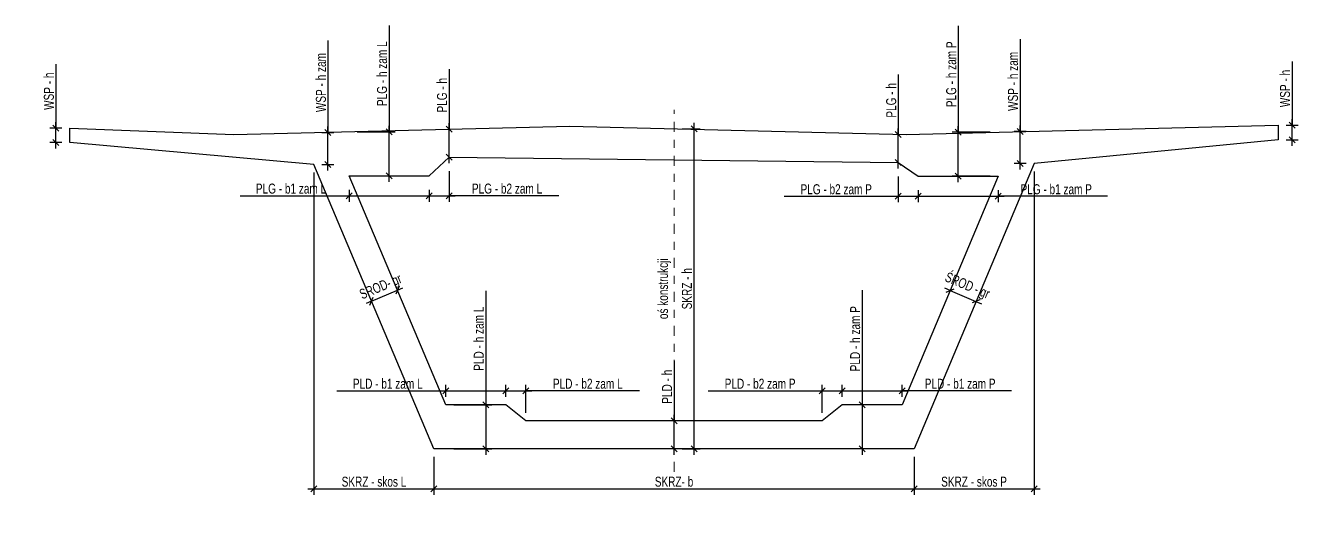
# Model space of a CAD drawing. Header units: metres. Extents: x -13.3 to 43, y -32 to 56.7.
# Drawn here: x 26.83 to 42.86, y 12.87 to 18.97 of the extents above; entities that cross this region are included whole.
import ezdxf
from ezdxf.enums import TextEntityAlignment as Align

# ---------------------------------------------------------------- set-up
doc = ezdxf.new("R2010")
doc.units = ezdxf.units.M
doc.header["$MEASUREMENT"] = 0
doc.linetypes.add('CENTER', pattern=[2, 1.25, -0.25, 0.25, -0.25])
for name, color, linetype in [('AII_M_konstrukcja beton', 3, 'Continuous'), ('AII_M_opis', 1, 'Continuous'), ('AII_M_wymiary', 9, 'Continuous')]:
    doc.layers.add(name, color=color, linetype=linetype)
doc.layers.add('AII_M_osie główne', color=9, linetype='CENTER', lineweight=18)
doc.styles.add('AII_norm.', font='CDMSIMPL.shx', dxfattribs={"width": 0.75, "bigfont": 'CDMBIGPL.shx'})
doc.dimstyles.new('A2_M50MM', dxfattribs={"dimscale": 0.05, "dimtxt": 2.5, "dimasz": 1.5, "dimexe": 1.5, "dimexo": 2, "dimgap": 0.5, "dimtad": 1, "dimdec": 0, "dimlfac": 1000, "dimrnd": 5, "dimzin": 9, "dimtxsty": 'AII_norm.', "dimblk": 'OBLIQUE', "dimcen": 2.5, "dimdle": 1.5, "dimclrd": 256, "dimclre": 256, "dimclrt": 1, "dimadec": 1, "dimazin": 2, "dimtfac": 1, "dimtdec": 0, "dimtix": 1, "dimtmove": 1, "dimatfit": 3, "dimfxl": 1, "dimtvp": 1, "dimtfillclr": 256, "dimtolj": 1, "dimtzin": 0, "dimarcsym": 0})

# ---------------------------------------------------------------- blocks, each defined once
blk = doc.blocks.new('_OBLIQUE')
at = {"color": 0, "linetype": 'ByBlock'}
blk.add_line((-0.5, -0.5), (0.5, 0.5), dxfattribs=at)
blk = doc.blocks.new('*D87')
at = {"layer": 'AII_M_wymiary', "lineweight": -2, "transparency": 16777216}
for p, q in [((35.035, 17.677), (35.26, 17.677)), ((35.185, 13.602), (35.185, 17.752)), ((35.035, 13.677), (35.26, 13.677))]:
    blk.add_line(p, q, dxfattribs=at)
at = {"layer": 'Defpoints', "color": 0, "transparency": 16777216}
for p in [(34.935, 17.677), (35.185, 17.677), (34.935, 13.677)]:
    blk.add_point(p, dxfattribs=at)
at = {"layer": 'AII_M_wymiary', "lineweight": -2, "transparency": 16777216, "xscale": 0.07500000000000001, "yscale": 0.07500000000000001, "zscale": 0.07500000000000001}
for p, rotation in [((35.185, 17.677), 90), ((35.185, 13.677), 270)]:
    blk.add_blockref('_OBLIQUE', p, dxfattribs=dict(at, rotation=rotation))
at = {"layer": 'AII_M_wymiary', "color": 1, "transparency": 16777216, "insert": (35.097, 15.677), "char_height": 0.125, "attachment_point": 5, "rotation": 90, "style": 'AII_norm.'}
blk.add_mtext('\\A1;SKRZ - h', dxfattribs=at)
blk = doc.blocks.new('*D88')
at = {"layer": 'AII_M_wymiary', "lineweight": -2, "transparency": 16777216}
for p, q in [((29.512, 16.84), (30.873, 16.84)), ((30.798, 16.84), (31.948, 16.84)), ((30.873, 16.915), (30.873, 16.765)), ((31.873, 16.915), (31.873, 16.765))]:
    blk.add_line(p, q, dxfattribs=at)
at = {"layer": 'Defpoints', "color": 0, "transparency": 16777216}
for p in [(30.873, 17.09), (31.873, 17.09), (31.873, 16.84)]:
    blk.add_point(p, dxfattribs=at)
at = {"layer": 'AII_M_wymiary', "lineweight": -2, "transparency": 16777216, "xscale": 0.07500000000000001, "yscale": 0.07500000000000001, "zscale": 0.07500000000000001, "rotation": 180}
blk.add_blockref('_OBLIQUE', (30.873, 16.84), dxfattribs=at)
at = {"layer": 'AII_M_wymiary', "lineweight": -2, "transparency": 16777216, "xscale": 0.07500000000000001, "yscale": 0.07500000000000001, "zscale": 0.07500000000000001}
blk.add_blockref('_OBLIQUE', (31.873, 16.84), dxfattribs=at)
at = {"layer": 'AII_M_wymiary', "color": 1, "transparency": 16777216, "insert": (30.148, 16.928), "char_height": 0.125, "attachment_point": 5, "style": 'AII_norm.'}
blk.add_mtext('\\A1;PLG - b1 zam L', dxfattribs=at)
blk = doc.blocks.new('*D89')
at = {"layer": 'AII_M_wymiary', "lineweight": -2, "transparency": 16777216}
for p, q in [((32.123, 17.146), (32.123, 16.765)), ((31.798, 16.84), (32.198, 16.84)), ((31.873, 16.915), (31.873, 16.765)), ((33.494, 16.84), (32.123, 16.84))]:
    blk.add_line(p, q, dxfattribs=at)
at = {"layer": 'Defpoints', "color": 0, "transparency": 16777216}
for p in [(32.123, 17.321), (31.873, 17.09), (32.123, 16.84)]:
    blk.add_point(p, dxfattribs=at)
at = {"layer": 'AII_M_wymiary', "lineweight": -2, "transparency": 16777216, "xscale": 0.07500000000000001, "yscale": 0.07500000000000001, "zscale": 0.07500000000000001, "rotation": 180}
blk.add_blockref('_OBLIQUE', (31.873, 16.84), dxfattribs=at)
at = {"layer": 'AII_M_wymiary', "lineweight": -2, "transparency": 16777216, "xscale": 0.07500000000000001, "yscale": 0.07500000000000001, "zscale": 0.07500000000000001}
blk.add_blockref('_OBLIQUE', (32.123, 16.84), dxfattribs=at)
at = {"layer": 'AII_M_wymiary', "color": 1, "transparency": 16777216, "insert": (32.848, 16.928), "char_height": 0.125, "attachment_point": 5, "style": 'AII_norm.'}
blk.add_mtext('\\A1;PLG - b2 zam L', dxfattribs=at)
blk = doc.blocks.new('*D90')
at = {"layer": 'AII_M_wymiary', "lineweight": -2, "transparency": 16777216}
for p, q in [((37.987, 16.908), (37.987, 16.758)), ((38.987, 16.908), (38.987, 16.758)), ((37.912, 16.833), (39.062, 16.833)), ((40.353, 16.833), (38.987, 16.833))]:
    blk.add_line(p, q, dxfattribs=at)
at = {"layer": 'Defpoints', "color": 0, "transparency": 16777216}
for p in [(37.987, 17.083), (38.987, 17.083), (38.987, 16.833)]:
    blk.add_point(p, dxfattribs=at)
at = {"layer": 'AII_M_wymiary', "lineweight": -2, "transparency": 16777216, "xscale": 0.07500000000000001, "yscale": 0.07500000000000001, "zscale": 0.07500000000000001, "rotation": 180}
blk.add_blockref('_OBLIQUE', (37.987, 16.833), dxfattribs=at)
at = {"layer": 'AII_M_wymiary', "lineweight": -2, "transparency": 16777216, "xscale": 0.07500000000000001, "yscale": 0.07500000000000001, "zscale": 0.07500000000000001}
blk.add_blockref('_OBLIQUE', (38.987, 16.833), dxfattribs=at)
at = {"layer": 'AII_M_wymiary', "color": 1, "transparency": 16777216, "insert": (39.712, 16.92), "char_height": 0.125, "attachment_point": 5, "style": 'AII_norm.'}
blk.add_mtext('\\A1;PLG - b1 zam P', dxfattribs=at)
blk = doc.blocks.new('*D91')
at = {"layer": 'AII_M_wymiary', "lineweight": -2, "transparency": 16777216}
for p, q in [((37.737, 17.082), (37.737, 16.758)), ((37.987, 16.908), (37.987, 16.758)), ((36.312, 16.833), (37.737, 16.833)), ((37.662, 16.833), (38.062, 16.833))]:
    blk.add_line(p, q, dxfattribs=at)
at = {"layer": 'Defpoints', "color": 0, "transparency": 16777216}
for p in [(37.737, 17.257), (37.987, 17.083), (37.987, 16.833)]:
    blk.add_point(p, dxfattribs=at)
at = {"layer": 'AII_M_wymiary', "lineweight": -2, "transparency": 16777216, "xscale": 0.07500000000000001, "yscale": 0.07500000000000001, "zscale": 0.07500000000000001, "rotation": 180}
blk.add_blockref('_OBLIQUE', (37.737, 16.833), dxfattribs=at)
at = {"layer": 'AII_M_wymiary', "lineweight": -2, "transparency": 16777216, "xscale": 0.07500000000000001, "yscale": 0.07500000000000001, "zscale": 0.07500000000000001}
blk.add_blockref('_OBLIQUE', (37.987, 16.833), dxfattribs=at)
at = {"layer": 'AII_M_wymiary', "color": 1, "transparency": 16777216, "insert": (36.962, 16.92), "char_height": 0.125, "attachment_point": 5, "style": 'AII_norm.'}
blk.add_mtext('\\A1;PLG - b2 zam P', dxfattribs=at)
blk = doc.blocks.new('*D92')
at = {"layer": 'AII_M_wymiary', "lineweight": -2, "transparency": 16777216}
for p, q in [((27.21, 18.484), (27.21, 17.686)), ((27.285, 17.686), (27.135, 17.686)), ((27.21, 17.431), (27.21, 17.761)), ((27.285, 17.506), (27.135, 17.506))]:
    blk.add_line(p, q, dxfattribs=at)
at = {"layer": 'Defpoints', "color": 0, "transparency": 16777216}
for p in [(27.21, 17.686), (27.385, 17.686), (27.385, 17.506)]:
    blk.add_point(p, dxfattribs=at)
at = {"layer": 'AII_M_wymiary', "lineweight": -2, "transparency": 16777216, "xscale": 0.07500000000000001, "yscale": 0.07500000000000001, "zscale": 0.07500000000000001}
for p, rotation in [((27.21, 17.686), 90), ((27.21, 17.506), 270)]:
    blk.add_blockref('_OBLIQUE', p, dxfattribs=dict(at, rotation=rotation))
at = {"layer": 'AII_M_wymiary', "color": 1, "transparency": 16777216, "insert": (27.122, 18.146), "char_height": 0.125, "attachment_point": 5, "rotation": 90, "style": 'AII_norm.'}
blk.add_mtext('\\A1;WSP - h', dxfattribs=at)
blk = doc.blocks.new('*D93')
at = {"layer": 'AII_M_wymiary', "lineweight": -2, "transparency": 16777216}
for p, q in [((42.66, 18.518), (42.66, 17.72)), ((42.66, 17.465), (42.66, 17.795)), ((42.585, 17.72), (42.735, 17.72)), ((42.585, 17.54), (42.735, 17.54))]:
    blk.add_line(p, q, dxfattribs=at)
at = {"layer": 'Defpoints', "color": 0, "transparency": 16777216}
for p in [(42.485, 17.72), (42.66, 17.72), (42.485, 17.54)]:
    blk.add_point(p, dxfattribs=at)
at = {"layer": 'AII_M_wymiary', "lineweight": -2, "transparency": 16777216, "xscale": 0.07500000000000001, "yscale": 0.07500000000000001, "zscale": 0.07500000000000001}
for p, rotation in [((42.66, 17.72), 90), ((42.66, 17.54), 270)]:
    blk.add_blockref('_OBLIQUE', p, dxfattribs=dict(at, rotation=rotation))
at = {"layer": 'AII_M_wymiary', "color": 1, "transparency": 16777216, "insert": (42.572, 18.18), "char_height": 0.125, "attachment_point": 5, "rotation": 90, "style": 'AII_norm.'}
blk.add_mtext('\\A1;WSP - h', dxfattribs=at)
blk = doc.blocks.new('*D94')
at = {"layer": 'AII_M_wymiary', "lineweight": -2, "transparency": 16777216}
for p, q in [((30.61, 18.781), (30.61, 17.629)), ((30.61, 17.154), (30.61, 17.704)), ((30.535, 17.629), (30.685, 17.629)), ((30.535, 17.229), (30.685, 17.229))]:
    blk.add_line(p, q, dxfattribs=at)
at = {"layer": 'Defpoints', "color": 0, "transparency": 16777216}
for p in [(30.435, 17.629), (30.61, 17.629), (30.435, 17.229)]:
    blk.add_point(p, dxfattribs=at)
at = {"layer": 'AII_M_wymiary', "lineweight": -2, "transparency": 16777216, "xscale": 0.07500000000000001, "yscale": 0.07500000000000001, "zscale": 0.07500000000000001}
for p, rotation in [((30.61, 17.629), 90), ((30.61, 17.229), 270)]:
    blk.add_blockref('_OBLIQUE', p, dxfattribs=dict(at, rotation=rotation))
at = {"layer": 'AII_M_wymiary', "color": 1, "transparency": 16777216, "insert": (30.522, 18.254), "char_height": 0.125, "attachment_point": 5, "rotation": 90, "style": 'AII_norm.'}
blk.add_mtext('\\A1;WSP - h zam', dxfattribs=at)
blk = doc.blocks.new('*D95')
at = {"layer": 'AII_M_wymiary', "lineweight": -2, "transparency": 16777216}
for p, q in [((39.26, 18.796), (39.26, 17.644)), ((39.335, 17.644), (39.185, 17.644)), ((39.26, 17.169), (39.26, 17.719)), ((39.335, 17.244), (39.185, 17.244))]:
    blk.add_line(p, q, dxfattribs=at)
at = {"layer": 'Defpoints', "color": 0, "transparency": 16777216}
for p in [(39.26, 17.644), (39.435, 17.644), (39.435, 17.244)]:
    blk.add_point(p, dxfattribs=at)
at = {"layer": 'AII_M_wymiary', "lineweight": -2, "transparency": 16777216, "xscale": 0.07500000000000001, "yscale": 0.07500000000000001, "zscale": 0.07500000000000001}
for p, rotation in [((39.26, 17.644), 90), ((39.26, 17.244), 270)]:
    blk.add_blockref('_OBLIQUE', p, dxfattribs=dict(at, rotation=rotation))
at = {"layer": 'AII_M_wymiary', "color": 1, "transparency": 16777216, "insert": (39.172, 18.269), "char_height": 0.125, "attachment_point": 5, "rotation": 90, "style": 'AII_norm.'}
blk.add_mtext('\\A1;WSP - h zam', dxfattribs=at)
blk = doc.blocks.new('*D96')
at = {"layer": 'AII_M_wymiary', "lineweight": -2, "transparency": 16777216}
for p, q in [((31.373, 18.966), (31.373, 17.64)), ((30.973, 17.64), (31.448, 17.64)), ((31.373, 17.015), (31.373, 17.715)), ((30.973, 17.09), (31.448, 17.09))]:
    blk.add_line(p, q, dxfattribs=at)
at = {"layer": 'Defpoints', "color": 0, "transparency": 16777216}
for p in [(30.873, 17.64), (31.373, 17.64), (30.873, 17.09)]:
    blk.add_point(p, dxfattribs=at)
at = {"layer": 'AII_M_wymiary', "lineweight": -2, "transparency": 16777216, "xscale": 0.07500000000000001, "yscale": 0.07500000000000001, "zscale": 0.07500000000000001}
for p, rotation in [((31.373, 17.64), 90), ((31.373, 17.09), 270)]:
    blk.add_blockref('_OBLIQUE', p, dxfattribs=dict(at, rotation=rotation))
at = {"layer": 'AII_M_wymiary', "color": 1, "transparency": 16777216, "insert": (31.286, 18.365), "char_height": 0.125, "attachment_point": 5, "rotation": 90, "style": 'AII_norm.'}
blk.add_mtext('\\A1;PLG - h zam L', dxfattribs=at)
blk = doc.blocks.new('*D97')
at = {"layer": 'AII_M_wymiary', "lineweight": -2, "transparency": 16777216}
for p, q in [((38.487, 18.963), (38.487, 17.633)), ((38.487, 17.008), (38.487, 17.708)), ((38.887, 17.633), (38.412, 17.633)), ((38.887, 17.083), (38.412, 17.083))]:
    blk.add_line(p, q, dxfattribs=at)
at = {"layer": 'Defpoints', "color": 0, "transparency": 16777216}
for p in [(38.487, 17.633), (38.987, 17.633), (38.987, 17.083)]:
    blk.add_point(p, dxfattribs=at)
at = {"layer": 'AII_M_wymiary', "lineweight": -2, "transparency": 16777216, "xscale": 0.07500000000000001, "yscale": 0.07500000000000001, "zscale": 0.07500000000000001}
for p, rotation in [((38.487, 17.633), 90), ((38.487, 17.083), 270)]:
    blk.add_blockref('_OBLIQUE', p, dxfattribs=dict(at, rotation=rotation))
at = {"layer": 'AII_M_wymiary', "color": 1, "transparency": 16777216, "insert": (38.4, 18.358), "char_height": 0.125, "attachment_point": 5, "rotation": 90, "style": 'AII_norm.'}
blk.add_mtext('\\A1;PLG - h zam P', dxfattribs=at)
blk = doc.blocks.new('*D98')
at = {"layer": 'AII_M_wymiary', "lineweight": -2, "transparency": 16777216}
for p, q in [((30.435, 17.129), (30.435, 13.102)), ((31.935, 13.577), (31.935, 13.102)), ((30.36, 13.177), (32.01, 13.177))]:
    blk.add_line(p, q, dxfattribs=at)
at = {"layer": 'Defpoints', "color": 0, "transparency": 16777216}
for p in [(30.435, 17.229), (31.935, 13.677), (31.935, 13.177)]:
    blk.add_point(p, dxfattribs=at)
at = {"layer": 'AII_M_wymiary', "lineweight": -2, "transparency": 16777216, "xscale": 0.07500000000000001, "yscale": 0.07500000000000001, "zscale": 0.07500000000000001, "rotation": 180}
blk.add_blockref('_OBLIQUE', (30.435, 13.177), dxfattribs=at)
at = {"layer": 'AII_M_wymiary', "lineweight": -2, "transparency": 16777216, "xscale": 0.07500000000000001, "yscale": 0.07500000000000001, "zscale": 0.07500000000000001}
blk.add_blockref('_OBLIQUE', (31.935, 13.177), dxfattribs=at)
at = {"layer": 'AII_M_wymiary', "color": 1, "transparency": 16777216, "insert": (31.185, 13.264), "char_height": 0.125, "attachment_point": 5, "style": 'AII_norm.'}
blk.add_mtext('\\A1;SKRZ - skos L', dxfattribs=at)
blk = doc.blocks.new('*D99')
at = {"layer": 'AII_M_wymiary', "lineweight": -2, "transparency": 16777216}
for p, q in [((31.935, 13.577), (31.935, 13.102)), ((37.935, 13.577), (37.935, 13.102)), ((31.86, 13.177), (38.01, 13.177))]:
    blk.add_line(p, q, dxfattribs=at)
at = {"layer": 'Defpoints', "color": 0, "transparency": 16777216}
for p in [(31.935, 13.677), (37.935, 13.677), (37.935, 13.177)]:
    blk.add_point(p, dxfattribs=at)
at = {"layer": 'AII_M_wymiary', "lineweight": -2, "transparency": 16777216, "xscale": 0.07500000000000001, "yscale": 0.07500000000000001, "zscale": 0.07500000000000001, "rotation": 180}
blk.add_blockref('_OBLIQUE', (31.935, 13.177), dxfattribs=at)
at = {"layer": 'AII_M_wymiary', "lineweight": -2, "transparency": 16777216, "xscale": 0.07500000000000001, "yscale": 0.07500000000000001, "zscale": 0.07500000000000001}
blk.add_blockref('_OBLIQUE', (37.935, 13.177), dxfattribs=at)
at = {"layer": 'AII_M_wymiary', "color": 1, "transparency": 16777216, "insert": (34.935, 13.264), "char_height": 0.125, "attachment_point": 5, "style": 'AII_norm.'}
blk.add_mtext('\\A1;SKRZ- b', dxfattribs=at)
blk = doc.blocks.new('*D100')
at = {"layer": 'AII_M_wymiary', "lineweight": -2, "transparency": 16777216}
for p, q in [((39.435, 17.144), (39.435, 13.102)), ((37.935, 13.577), (37.935, 13.102)), ((37.86, 13.177), (39.51, 13.177))]:
    blk.add_line(p, q, dxfattribs=at)
at = {"layer": 'Defpoints', "color": 0, "transparency": 16777216}
for p in [(39.435, 17.244), (37.935, 13.677), (39.435, 13.177)]:
    blk.add_point(p, dxfattribs=at)
at = {"layer": 'AII_M_wymiary', "lineweight": -2, "transparency": 16777216, "xscale": 0.07500000000000001, "yscale": 0.07500000000000001, "zscale": 0.07500000000000001, "rotation": 180}
blk.add_blockref('_OBLIQUE', (37.935, 13.177), dxfattribs=at)
at = {"layer": 'AII_M_wymiary', "lineweight": -2, "transparency": 16777216, "xscale": 0.07500000000000001, "yscale": 0.07500000000000001, "zscale": 0.07500000000000001}
blk.add_blockref('_OBLIQUE', (39.435, 13.177), dxfattribs=at)
at = {"layer": 'AII_M_wymiary', "color": 1, "transparency": 16777216, "insert": (38.685, 13.264), "char_height": 0.125, "attachment_point": 5, "style": 'AII_norm.'}
blk.add_mtext('\\A1;SKRZ - skos P', dxfattribs=at)
blk = doc.blocks.new('*D101')
at = {"layer": 'AII_M_wymiary', "lineweight": -2, "transparency": 16777216}
for p, q in [((32.582, 15.652), (32.582, 14.227)), ((32.582, 14.302), (32.582, 13.602)), ((32.182, 14.227), (32.657, 14.227)), ((32.182, 13.677), (32.657, 13.677))]:
    blk.add_line(p, q, dxfattribs=at)
at = {"layer": 'Defpoints', "color": 0, "transparency": 16777216}
for p in [(32.082, 14.227), (32.082, 13.677), (32.582, 13.677)]:
    blk.add_point(p, dxfattribs=at)
at = {"layer": 'AII_M_wymiary', "lineweight": -2, "transparency": 16777216, "xscale": 0.07500000000000001, "yscale": 0.07500000000000001, "zscale": 0.07500000000000001}
for p, rotation in [((32.582, 14.227), 90), ((32.582, 13.677), 270)]:
    blk.add_blockref('_OBLIQUE', p, dxfattribs=dict(at, rotation=rotation))
at = {"layer": 'AII_M_wymiary', "color": 1, "transparency": 16777216, "insert": (32.495, 15.052), "char_height": 0.125, "attachment_point": 5, "rotation": 90, "style": 'AII_norm.'}
blk.add_mtext('\\A1;PLD - h zam L', dxfattribs=at)
blk = doc.blocks.new('*D102')
at = {"layer": 'AII_M_wymiary', "lineweight": -2, "transparency": 16777216}
for p, q in [((37.286, 15.657), (37.286, 14.227)), ((37.286, 14.302), (37.286, 13.602)), ((37.686, 14.227), (37.211, 14.227)), ((37.686, 13.677), (37.211, 13.677))]:
    blk.add_line(p, q, dxfattribs=at)
at = {"layer": 'Defpoints', "color": 0, "transparency": 16777216}
for p in [(37.786, 14.227), (37.286, 13.677), (37.786, 13.677)]:
    blk.add_point(p, dxfattribs=at)
at = {"layer": 'AII_M_wymiary', "lineweight": -2, "transparency": 16777216, "xscale": 0.07500000000000001, "yscale": 0.07500000000000001, "zscale": 0.07500000000000001}
for p, rotation in [((37.286, 14.227), 90), ((37.286, 13.677), 270)]:
    blk.add_blockref('_OBLIQUE', p, dxfattribs=dict(at, rotation=rotation))
at = {"layer": 'AII_M_wymiary', "color": 1, "transparency": 16777216, "insert": (37.199, 15.052), "char_height": 0.125, "attachment_point": 5, "rotation": 90, "style": 'AII_norm.'}
blk.add_mtext('\\A1;PLD - h zam P', dxfattribs=at)
blk = doc.blocks.new('*D103')
at = {"layer": 'AII_M_wymiary', "lineweight": -2, "transparency": 16777216}
for p, q in [((34.935, 14.776), (34.935, 14.027)), ((34.935, 13.602), (34.935, 14.102))]:
    blk.add_line(p, q, dxfattribs=at)
at = {"layer": 'Defpoints', "color": 0, "transparency": 16777216}
for p in [(34.935, 14.027), (34.935, 14.027), (34.935, 13.677)]:
    blk.add_point(p, dxfattribs=at)
at = {"layer": 'AII_M_wymiary', "lineweight": -2, "transparency": 16777216, "xscale": 0.07500000000000001, "yscale": 0.07500000000000001, "zscale": 0.07500000000000001}
for p, rotation in [((34.935, 14.027), 90), ((34.935, 13.677), 270)]:
    blk.add_blockref('_OBLIQUE', p, dxfattribs=dict(at, rotation=rotation))
at = {"layer": 'AII_M_wymiary', "color": 1, "transparency": 16777216, "insert": (34.847, 14.452), "char_height": 0.125, "attachment_point": 5, "rotation": 90, "style": 'AII_norm.'}
blk.add_mtext('\\A1;PLD - h', dxfattribs=at)
blk = doc.blocks.new('*D104')
at = {"layer": 'AII_M_wymiary', "lineweight": -2, "transparency": 16777216}
for p, q in [((31.155, 15.522), (31.478, 15.658)), ((31.478, 15.658), (31.547, 15.687)), ((31.155, 15.522), (31.086, 15.493))]:
    blk.add_line(p, q, dxfattribs=at)
at = {"layer": 'Defpoints', "color": 0, "lineweight": 25, "transparency": 16777216}
for p in [(31.478, 15.658), (31.478, 15.658), (31.155, 15.522)]:
    blk.add_point(p, dxfattribs=at)
at = {"layer": 'AII_M_wymiary', "lineweight": -2, "transparency": 16777216, "xscale": 0.07500000000000001, "yscale": 0.07500000000000001, "zscale": 0.07500000000000001}
for p, rotation in [((31.155, 15.522), 22.89131210192511), ((31.478, 15.658), 202.8913121019251)]:
    blk.add_blockref('_OBLIQUE', p, dxfattribs=dict(at, rotation=rotation))
at = {"layer": 'AII_M_wymiary', "color": 1, "transparency": 16777216, "insert": (31.274, 15.69), "char_height": 0.125, "attachment_point": 5, "rotation": 22.8913, "style": 'AII_norm.'}
blk.add_mtext('\\A1;SROD- gr', dxfattribs=at)
blk = doc.blocks.new('*D105')
at = {"layer": 'AII_M_wymiary', "lineweight": -2, "transparency": 16777216}
for p, q in [((38.387, 15.655), (38.318, 15.684)), ((38.387, 15.655), (38.709, 15.519)), ((38.709, 15.519), (38.779, 15.49))]:
    blk.add_line(p, q, dxfattribs=at)
at = {"layer": 'Defpoints', "color": 0, "transparency": 16777216}
for p in [(38.387, 15.655), (38.709, 15.519), (38.709, 15.519)]:
    blk.add_point(p, dxfattribs=at)
at = {"layer": 'AII_M_wymiary', "lineweight": -2, "transparency": 16777216, "xscale": 0.07500000000000001, "yscale": 0.07500000000000001, "zscale": 0.07500000000000001}
for p, rotation in [((38.387, 15.655), 337.1950718082134), ((38.709, 15.519), 157.1950718082135)]:
    blk.add_blockref('_OBLIQUE', p, dxfattribs=dict(at, rotation=rotation))
at = {"layer": 'AII_M_wymiary', "color": 1, "transparency": 16777216, "insert": (38.597, 15.703), "char_height": 0.125, "attachment_point": 5, "rotation": 337.1951, "style": 'AII_norm.'}
blk.add_mtext('\\A1;ŚROD - gr', dxfattribs=at)
blk = doc.blocks.new('*D106')
at = {"layer": 'AII_M_wymiary', "lineweight": -2, "transparency": 16777216}
for p, q in [((32.082, 14.327), (32.082, 14.477)), ((32.832, 14.327), (32.832, 14.477)), ((30.721, 14.402), (32.082, 14.402)), ((32.007, 14.402), (32.907, 14.402))]:
    blk.add_line(p, q, dxfattribs=at)
at = {"layer": 'Defpoints', "color": 0, "transparency": 16777216}
for p in [(32.832, 14.402), (32.082, 14.227), (32.832, 14.227)]:
    blk.add_point(p, dxfattribs=at)
at = {"layer": 'AII_M_wymiary', "lineweight": -2, "transparency": 16777216, "xscale": 0.07500000000000001, "yscale": 0.07500000000000001, "zscale": 0.07500000000000001, "rotation": 180}
blk.add_blockref('_OBLIQUE', (32.082, 14.402), dxfattribs=at)
at = {"layer": 'AII_M_wymiary', "lineweight": -2, "transparency": 16777216, "xscale": 0.07500000000000001, "yscale": 0.07500000000000001, "zscale": 0.07500000000000001}
blk.add_blockref('_OBLIQUE', (32.832, 14.402), dxfattribs=at)
at = {"layer": 'AII_M_wymiary', "color": 1, "transparency": 16777216, "insert": (31.357, 14.489), "char_height": 0.125, "attachment_point": 5, "style": 'AII_norm.'}
blk.add_mtext('\\A1;PLD - b1 zam L', dxfattribs=at)
blk = doc.blocks.new('*D107')
at = {"layer": 'AII_M_wymiary', "lineweight": -2, "transparency": 16777216}
for p, q in [((32.832, 14.327), (32.832, 14.477)), ((33.082, 14.127), (33.082, 14.477)), ((32.757, 14.402), (33.157, 14.402)), ((34.503, 14.402), (33.082, 14.402))]:
    blk.add_line(p, q, dxfattribs=at)
at = {"layer": 'Defpoints', "color": 0, "transparency": 16777216}
for p in [(33.082, 14.402), (32.832, 14.227), (33.082, 14.027)]:
    blk.add_point(p, dxfattribs=at)
at = {"layer": 'AII_M_wymiary', "lineweight": -2, "transparency": 16777216, "xscale": 0.07500000000000001, "yscale": 0.07500000000000001, "zscale": 0.07500000000000001, "rotation": 180}
blk.add_blockref('_OBLIQUE', (32.832, 14.402), dxfattribs=at)
at = {"layer": 'AII_M_wymiary', "lineweight": -2, "transparency": 16777216, "xscale": 0.07500000000000001, "yscale": 0.07500000000000001, "zscale": 0.07500000000000001}
blk.add_blockref('_OBLIQUE', (33.082, 14.402), dxfattribs=at)
at = {"layer": 'AII_M_wymiary', "color": 1, "transparency": 16777216, "insert": (33.857, 14.489), "char_height": 0.125, "attachment_point": 5, "style": 'AII_norm.'}
blk.add_mtext('\\A1;PLD - b2 zam L', dxfattribs=at)
blk = doc.blocks.new('*D108')
at = {"layer": 'AII_M_wymiary', "lineweight": -2, "transparency": 16777216}
for p, q in [((37.036, 14.327), (37.036, 14.477)), ((37.786, 14.327), (37.786, 14.477)), ((36.961, 14.402), (37.861, 14.402)), ((39.152, 14.402), (37.786, 14.402))]:
    blk.add_line(p, q, dxfattribs=at)
at = {"layer": 'Defpoints', "color": 0, "transparency": 16777216}
for p in [(37.786, 14.402), (37.036, 14.227), (37.786, 14.227)]:
    blk.add_point(p, dxfattribs=at)
at = {"layer": 'AII_M_wymiary', "lineweight": -2, "transparency": 16777216, "xscale": 0.07500000000000001, "yscale": 0.07500000000000001, "zscale": 0.07500000000000001, "rotation": 180}
blk.add_blockref('_OBLIQUE', (37.036, 14.402), dxfattribs=at)
at = {"layer": 'AII_M_wymiary', "lineweight": -2, "transparency": 16777216, "xscale": 0.07500000000000001, "yscale": 0.07500000000000001, "zscale": 0.07500000000000001}
blk.add_blockref('_OBLIQUE', (37.786, 14.402), dxfattribs=at)
at = {"layer": 'AII_M_wymiary', "color": 1, "transparency": 16777216, "insert": (38.511, 14.489), "char_height": 0.125, "attachment_point": 5, "style": 'AII_norm.'}
blk.add_mtext('\\A1;PLD - b1 zam P', dxfattribs=at)
blk = doc.blocks.new('*D109')
at = {"layer": 'AII_M_wymiary', "lineweight": -2, "transparency": 16777216}
for p, q in [((36.786, 14.127), (36.786, 14.477)), ((37.036, 14.327), (37.036, 14.477)), ((35.361, 14.402), (36.786, 14.402)), ((36.711, 14.402), (37.111, 14.402))]:
    blk.add_line(p, q, dxfattribs=at)
at = {"layer": 'Defpoints', "color": 0, "transparency": 16777216}
for p in [(37.036, 14.402), (37.036, 14.227), (36.786, 14.027)]:
    blk.add_point(p, dxfattribs=at)
at = {"layer": 'AII_M_wymiary', "lineweight": -2, "transparency": 16777216, "xscale": 0.07500000000000001, "yscale": 0.07500000000000001, "zscale": 0.07500000000000001, "rotation": 180}
blk.add_blockref('_OBLIQUE', (36.786, 14.402), dxfattribs=at)
at = {"layer": 'AII_M_wymiary', "lineweight": -2, "transparency": 16777216, "xscale": 0.07500000000000001, "yscale": 0.07500000000000001, "zscale": 0.07500000000000001}
blk.add_blockref('_OBLIQUE', (37.036, 14.402), dxfattribs=at)
at = {"layer": 'AII_M_wymiary', "color": 1, "transparency": 16777216, "insert": (36.011, 14.489), "char_height": 0.125, "attachment_point": 5, "style": 'AII_norm.'}
blk.add_mtext('\\A1;PLD - b2 zam P', dxfattribs=at)
blk = doc.blocks.new('*D110')
at = {"layer": 'AII_M_wymiary', "lineweight": -2, "transparency": 16777216}
for p, q in [((37.737, 18.356), (37.737, 17.607)), ((37.737, 17.182), (37.737, 17.682))]:
    blk.add_line(p, q, dxfattribs=at)
at = {"layer": 'Defpoints', "color": 0, "transparency": 16777216}
for p in [(37.737, 17.607), (37.737, 17.607), (37.737, 17.257)]:
    blk.add_point(p, dxfattribs=at)
at = {"layer": 'AII_M_wymiary', "lineweight": -2, "transparency": 16777216, "xscale": 0.07500000000000001, "yscale": 0.07500000000000001, "zscale": 0.07500000000000001}
for p, rotation in [((37.737, 17.607), 90), ((37.737, 17.257), 270)]:
    blk.add_blockref('_OBLIQUE', p, dxfattribs=dict(at, rotation=rotation))
at = {"layer": 'AII_M_wymiary', "color": 1, "transparency": 16777216, "insert": (37.65, 18.032), "char_height": 0.125, "attachment_point": 5, "rotation": 90, "style": 'AII_norm.'}
blk.add_mtext('\\A1;PLG - h', dxfattribs=at)
blk = doc.blocks.new('*D111')
at = {"layer": 'AII_M_wymiary', "lineweight": -2, "transparency": 16777216}
for p, q in [((32.123, 18.42), (32.123, 17.671)), ((32.123, 17.246), (32.123, 17.746))]:
    blk.add_line(p, q, dxfattribs=at)
at = {"layer": 'Defpoints', "color": 0, "transparency": 16777216}
for p in [(32.123, 17.671), (32.123, 17.671), (32.123, 17.321)]:
    blk.add_point(p, dxfattribs=at)
at = {"layer": 'AII_M_wymiary', "lineweight": -2, "transparency": 16777216, "xscale": 0.07500000000000001, "yscale": 0.07500000000000001, "zscale": 0.07500000000000001}
for p, rotation in [((32.123, 17.671), 90), ((32.123, 17.321), 270)]:
    blk.add_blockref('_OBLIQUE', p, dxfattribs=dict(at, rotation=rotation))
at = {"layer": 'AII_M_wymiary', "color": 1, "transparency": 16777216, "insert": (32.036, 18.096), "char_height": 0.125, "attachment_point": 5, "rotation": 90, "style": 'AII_norm.'}
blk.add_mtext('\\A1;PLG - h', dxfattribs=at)

msp = doc.modelspace()

# ---------------------------------------------------------------- linework, layer by layer
at = {"layer": 'AII_M_konstrukcja beton', "color": 2}
for points in [[(27.3847, 17.6861), (29.4347, 17.6041), (33.6347, 17.7091), (37.8347, 17.6041), (42.4847, 17.7203), (42.4847, 17.5403), (39.4347, 17.2441), (37.9347, 13.6766), (31.9347, 13.6766), (30.4347, 17.2291), (27.3847, 17.5061)], [(30.8733, 17.09), (31.8733, 17.09), (32.1233, 17.3213), (37.7372, 17.2565), (37.9872, 17.0829), (38.9872, 17.0829), (37.7862, 14.2266), (37.0362, 14.2266), (36.7862, 14.0266), (33.0824, 14.0266), (32.8324, 14.2266), (32.0824, 14.2266)]]:
    msp.add_lwpolyline(points, close=True, dxfattribs=at)
at = {"layer": 'AII_M_osie główne', "ltscale": 0.1}
msp.add_lwpolyline([(34.9347, 13.3893), (34.9347, 17.9143)], dxfattribs=at)

# ---------------------------------------------------------------- texts
at = {"layer": 'AII_M_opis', "style": 'AII_norm.', "width": 0.75}
msp.add_text('oś konstrukcji', height=0.125, rotation=90, dxfattribs=at).set_placement((34.8597, 15.6766), align=Align.CENTER)

# ---------------------------------------------------------------- dimensions: what is measured, and where the dimension line sits
at = {"layer": 'AII_M_wymiary'}
for base, p1, p2, text, picture, middle in [((31.3733, 17.64), (30.8733, 17.09), (30.8733, 17.64), 'PLG - h zam L', '*D96', (31.3733, 18.365)), ((38.4872, 17.6329), (38.9872, 17.0829), (38.9872, 17.6329), 'PLG - h zam P', '*D97', (38.3997, 18.3579)), ((30.6097, 17.6291), (30.4347, 17.2291), (30.4347, 17.6291), 'WSP - h zam', '*D94', (30.5222, 18.2541)), ((39.2597, 17.6441), (39.4347, 17.2441), (39.4347, 17.6441), 'WSP - h zam', '*D95', (39.1722, 18.2691)), ((27.2097, 17.6861), (27.3847, 17.5061), (27.3847, 17.6861), 'WSP - h', '*D92', (27.1222, 18.1461)), ((42.6597, 17.7203), (42.4847, 17.5403), (42.4847, 17.7203), 'WSP - h', '*D93', (42.6972, 18.1803)), ((32.5824, 13.6766), (32.0824, 14.2266), (32.0824, 13.6766), 'PLD - h zam L', '*D101', (32.4949, 15.0516)), ((37.2862, 13.6766), (37.7862, 14.2266), (37.7862, 13.6766), 'PLD - h zam P', '*D102', (37.1987, 15.0516))]:
    dim = msp.add_linear_dim(base=base, p1=p1, p2=p2, angle=90, text=text, dimstyle='A2_M50MM', dxfattribs=at)
    dim.commit()
    dim.dimension.update_dxf_attribs({"geometry": picture, "text_midpoint": middle, "dimtype": 160})
for base, p1, p2, text, picture, middle in [((32.1233, 17.6713), (32.1233, 17.3213), (32.1233, 17.6713), 'PLG - h', '*D111', (32.0358, 18.0963)), ((37.7372, 17.6065), (37.7372, 17.2565), (37.7372, 17.6065), 'PLG - h', '*D110', (37.6497, 18.0315)), ((34.9347, 14.0266), (34.9347, 13.6766), (34.9347, 14.0266), 'PLD - h', '*D103', (34.8472, 14.4516))]:
    dim = msp.add_linear_dim(base=base, p1=p1, p2=p2, angle=90, text=text, dimstyle='A2_M50MM', override={"dimse1": 1, "dimse2": 1}, dxfattribs=at)
    dim.commit()
    dim.dimension.update_dxf_attribs({"geometry": picture, "text_midpoint": middle, "dimtype": 160})
dim = msp.add_linear_dim(base=(35.1847, 17.6766), p1=(34.9347, 13.6766), p2=(34.9347, 17.6766), angle=90, text='SKRZ - h', dimstyle='A2_M50MM', dxfattribs=at)
dim.commit()
dim.dimension.update_dxf_attribs({"geometry": '*D87', "text_midpoint": (35.0972, 15.6766)})
for base, p1, p2, text, picture, middle in [((31.8733, 16.84), (30.8733, 17.09), (31.8733, 17.09), 'PLG - b1 zam L', '*D88', (30.1483, 16.9275)), ((32.1233, 16.84), (31.8733, 17.09), (32.1233, 17.3213), 'PLG - b2 zam L', '*D89', (32.8483, 16.9275)), ((37.9872, 16.8329), (37.7372, 17.2565), (37.9872, 17.0829), 'PLG - b2 zam P', '*D91', (36.9622, 16.9204)), ((38.9872, 16.8329), (37.9872, 17.0829), (38.9872, 17.0829), 'PLG - b1 zam P', '*D90', (39.7122, 16.9204))]:
    dim = msp.add_linear_dim(base=base, p1=p1, p2=p2, text=text, dimstyle='A2_M50MM', override={"dimexo": 3.5}, dxfattribs=at)
    dim.commit()
    dim.dimension.update_dxf_attribs({"geometry": picture, "text_midpoint": middle, "dimtype": 160})
for base, p1, p2, text, picture, middle in [((31.9347, 13.1766), (30.4347, 17.2291), (31.9347, 13.6766), 'SKRZ - skos L', '*D98', (31.1847, 13.2641)), ((39.4347, 13.1766), (37.9347, 13.6766), (39.4347, 17.2441), 'SKRZ - skos P', '*D100', (38.6847, 13.2641)), ((37.9347, 13.1766), (31.9347, 13.6766), (37.9347, 13.6766), 'SKRZ- b', '*D99', (34.9347, 13.2641))]:
    dim = msp.add_linear_dim(base=base, p1=p1, p2=p2, text=text, dimstyle='A2_M50MM', dxfattribs=at)
    dim.commit()
    dim.dimension.update_dxf_attribs({"geometry": picture, "text_midpoint": middle})
for base, p1, p2, angle, text, picture, middle in [((38.7094, 15.5191), (38.3867, 15.6547), (38.7094, 15.5191), 337.19507, 'ŚROD - gr', '*D105', (38.597, 15.7032)), ((31.4778, 15.6583), (31.1554, 15.5222), (31.4778, 15.6583), 22.89131, 'SROD- gr', '*D104', (31.2745, 15.69))]:
    dim = msp.add_linear_dim(base=base, p1=p1, p2=p2, angle=angle, text=text, dimstyle='A2_M50MM', override={"dimse1": 1, "dimse2": 1}, dxfattribs=at)
    dim.commit()
    dim.dimension.update_dxf_attribs({"geometry": picture, "text_midpoint": middle})
for base, p1, p2, text, picture, middle in [((32.8324, 14.4016), (32.0824, 14.2266), (32.8324, 14.2266), 'PLD - b1 zam L', '*D106', (31.3574, 14.4891)), ((33.0824, 14.4016), (32.8324, 14.2266), (33.0824, 14.0266), 'PLD - b2 zam L', '*D107', (33.8574, 14.4891)), ((37.0362, 14.4016), (36.7862, 14.0266), (37.0362, 14.2266), 'PLD - b2 zam P', '*D109', (36.0112, 14.4891)), ((37.7862, 14.4016), (37.0362, 14.2266), (37.7862, 14.2266), 'PLD - b1 zam P', '*D108', (38.5112, 14.4891))]:
    dim = msp.add_linear_dim(base=base, p1=p1, p2=p2, text=text, dimstyle='A2_M50MM', dxfattribs=at)
    dim.commit()
    dim.dimension.update_dxf_attribs({"geometry": picture, "text_midpoint": middle, "dimtype": 160})

doc.saveas('drawing.dxf')
